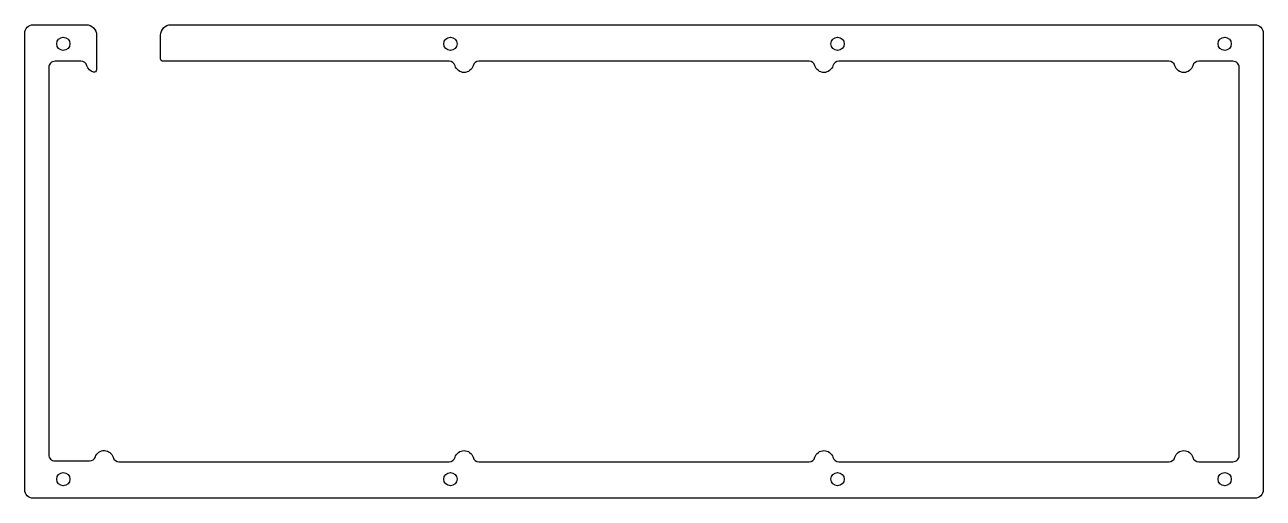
# Model space of a CAD drawing. Header units: millimetres. Extents: x -149 to 149, y -186 to -72.
import ezdxf

# ---------------------------------------------------------------- set-up
doc = ezdxf.new("R2010")
doc.units = ezdxf.units.MM
doc.layers.get('0').update_dxf_attribs({"linetype": 'CONTINUOUS'})

msp = doc.modelspace()

# ---------------------------------------------------------------- linework, layer by layer
msp.add_lwpolyline([(-115.99, -80.49, -0.414214), (-116.59, -79.89), (-116.59, -74.19, -0.414214), (-114.09, -71.69), (147.35, -71.69, -0.414214), (149.35, -73.69), (149.35, -183.89, -0.414214), (147.35, -185.89), (-147.35, -185.89, -0.414214), (-149.35, -183.89), (-149.35, -73.69, -0.414214), (-147.35, -71.69), (-134.53, -71.69, -0.414214), (-132.03, -74.19), (-132.03, -82.53, -0.493137), (-132.78, -83.11, -0.262072), (-134.36, -81.57, 0.333333), (-135.8, -80.49), (-142.05, -80.49, 0.414214), (-143.55, -81.99), (-143.55, -175.39, 0.414214), (-142.05, -176.89), (-133.74, -176.89, 0.317837), (-132.32, -175.89, -0.728335), (-128.04, -176.01, 0.333333), (-126.6, -177.09), (-47, -177.09, 0.333333), (-45.56, -176.01, -0.75), (-41.24, -176.01, 0.333333), (-39.8, -177.09), (39.8, -177.09, 0.333333), (41.24, -176.01, -0.75), (45.56, -176.01, 0.333333), (47, -177.09), (126.6, -177.09, 0.333333), (128.04, -176.01, -0.75), (132.36, -176.01, 0.333333), (133.8, -177.09), (142.05, -177.09, 0.414214), (143.55, -175.59), (143.55, -81.99, 0.414214), (142.05, -80.49), (133.8, -80.49, 0.333333), (132.36, -81.57, -0.75), (128.04, -81.57, 0.333333), (126.6, -80.49), (47, -80.49, 0.333333), (45.56, -81.57, -0.75), (41.24, -81.57, 0.333333), (39.8, -80.49), (-39.8, -80.49, 0.333333), (-41.24, -81.57, -0.75), (-45.56, -81.57, 0.333333), (-47, -80.49)], format="xyb", close=True)
for centre in [(-140.05, -76.29), (-46.69, -76.29), (46.69, -76.29), (140.05, -76.29), (-140.05, -181.29), (-46.69, -181.29), (46.69, -181.29), (140.05, -181.29)]:
    msp.add_circle(centre, 1.6)

doc.saveas('drawing.dxf')
